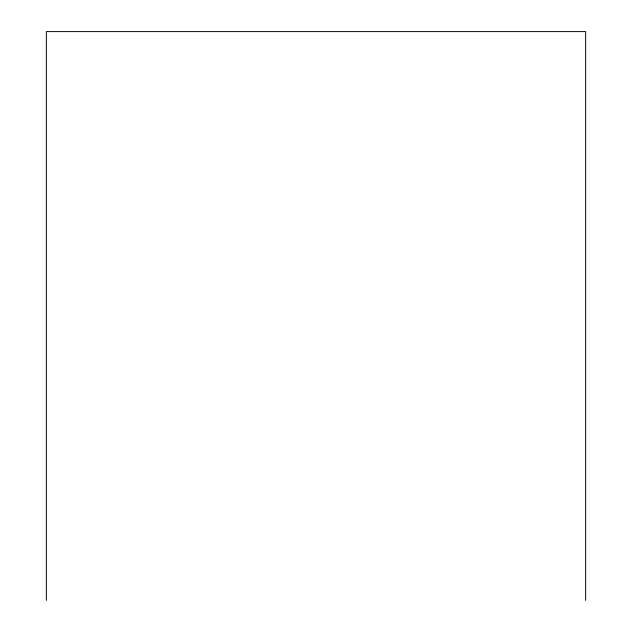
<?xml version="1.0" encoding="UTF-8"?>
<svg xmlns="http://www.w3.org/2000/svg" width="632" height="632" viewBox="0 0 632 632"><rect width="100%" height="100%" fill="white"/><g stroke="black" fill="none" stroke-linecap="round" stroke-linejoin="round"><path stroke-width="0.95" d="M585.635 600.4L585.635 31.6L46.365 31.6L46.365 600.4"/></g></svg>
